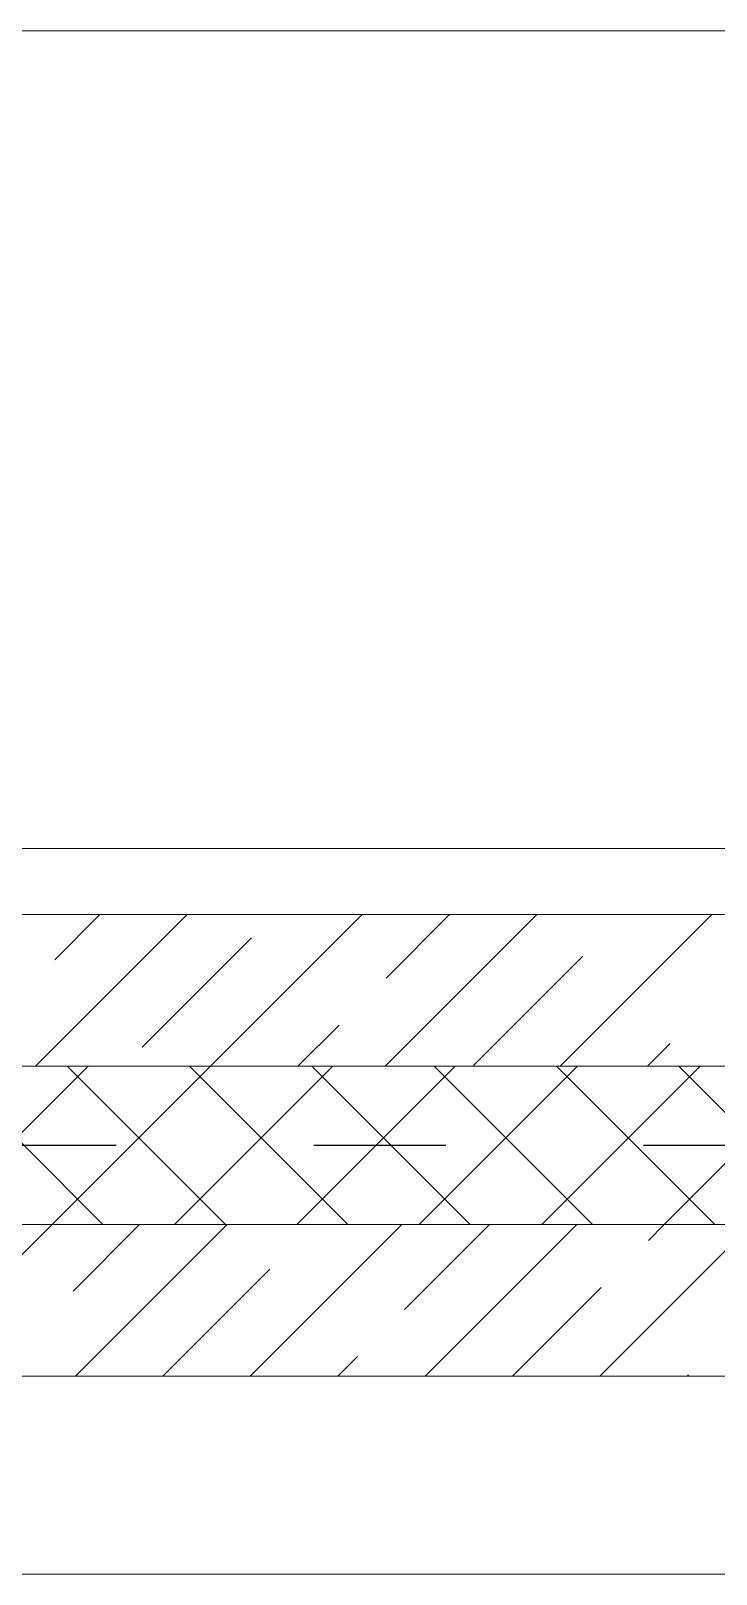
# Model space of a CAD drawing. Header units: millimetres. Extents: x 53645 to 137188, y 78097 to 135533.
# Drawn here: x 124708 to 125228, y 122496 to 123666 of the extents above; entities that cross this region are included whole.
import ezdxf

# ---------------------------------------------------------------- set-up
doc = ezdxf.new("R2010")
doc.units = ezdxf.units.MM
doc.linetypes.add('CONTI', pattern=[0])
doc.linetypes.add('GOST2.303 5', pattern=[24, 20, -1.5, 1, -1.5])
doc.layers.add('axis_dim', color=40, linetype='CONTI')
for name, color, linetype, lineweight in [('furniture', 36, 'Continuous', 0), ('stair1', 7, 'Continuous', 15), ('Wall2', 5, 'Continuous', 5)]:
    doc.layers.add(name, color=color, linetype=linetype, lineweight=lineweight)

msp = doc.modelspace()

# ---------------------------------------------------------------- linework, layer by layer
at = {"layer": 'axis_dim', "linetype": 'GOST2.303 5', "lineweight": 25, "ltscale": 100}
msp.add_lwpolyline([(127172.5, 122821.4), (108766.3, 122821.4)], dxfattribs=at)
at = {"layer": 'furniture'}
msp.add_lwpolyline([(123177.3, 123666.4), (125502.3, 123666.4), (125502.3, 123046.4), (123177.3, 123046.4)], close=True, dxfattribs=at)
at = {"layer": 'stair1', "ltscale": 75}
msp.add_lwpolyline([(113102.3, 122646.4), (113102.3, 122496.4), (129852.8, 122496.4), (129852.8, 122646.4)], dxfattribs=at)
at = {"layer": 'Wall2', "ltscale": 100}
for points in [[(125902.3, 122996.4), (121282.3, 122996.4)], [(124711.5, 122881.4), (124826.5, 122996.4)], [(124726.1, 122962.2), (124760.3, 122996.4)], [(124844.1, 122881.4), (124959.1, 122996.4)], [(124976.7, 122881.4), (125091.7, 122996.4)], [(124977.4, 122948.3), (125025.4, 122996.4)], [(125109.3, 122881.4), (125224.3, 122996.4)], [(124792.4, 122895.9), (124875.3, 122978.8)], [(125043.6, 122882), (125126.5, 122964.9)], [(124910.4, 122881.4), (124941.6, 122912.5)], [(125175.6, 122881.4), (125192.8, 122898.6)], [(125902.3, 122881.4), (121282.3, 122881.4)], [(121282.3, 122881.4), (125902.3, 122881.4)], [(124631.3, 122761.4), (124751.3, 122881.4)], [(124762.6, 122761.4), (124642.6, 122881.4)], [(124724.1, 122761.4), (124844.1, 122881.4)], [(124855.4, 122761.4), (124735.4, 122881.4)], [(124816.9, 122761.4), (124936.9, 122881.4)], [(124948.2, 122761.4), (124828.2, 122881.4)], [(124909.7, 122761.4), (125029.7, 122881.4)], [(125041, 122761.4), (124921, 122881.4)], [(125002.5, 122761.4), (125122.5, 122881.4)], [(125133.8, 122761.4), (125013.8, 122881.4)], [(125095.4, 122761.4), (125215.4, 122881.4)], [(125226.6, 122761.4), (125106.6, 122881.4)], [(125188.2, 122761.4), (125308.2, 122881.4)], [(125319.4, 122761.4), (125199.4, 122881.4)], [(125902.3, 122761.4), (121282.3, 122761.4)], [(121282.3, 122761.4), (125902.3, 122761.4)], [(124609.1, 122646.4), (124724.1, 122761.4)], [(124740, 122711), (124790.4, 122761.4)], [(124741.7, 122646.4), (124856.7, 122761.4)], [(124874.3, 122646.4), (124989.3, 122761.4)], [(124991.3, 122697.1), (125055.6, 122761.4)], [(125006.9, 122646.4), (125121.9, 122761.4)], [(125139.5, 122646.4), (125254.5, 122761.4)], [(125176.2, 122749.4), (125188.2, 122761.4)], [(124808, 122646.4), (124889.2, 122727.6)], [(125073.2, 122646.4), (125140.4, 122713.6)], [(124940.6, 122646.4), (124955.5, 122661.3)], [(121282.3, 122646.4), (125902.3, 122646.4)], [(125205.7, 122646.4), (125206.7, 122647.4)]]:
    msp.add_lwpolyline(points, dxfattribs=at)

doc.saveas('drawing.dxf')
